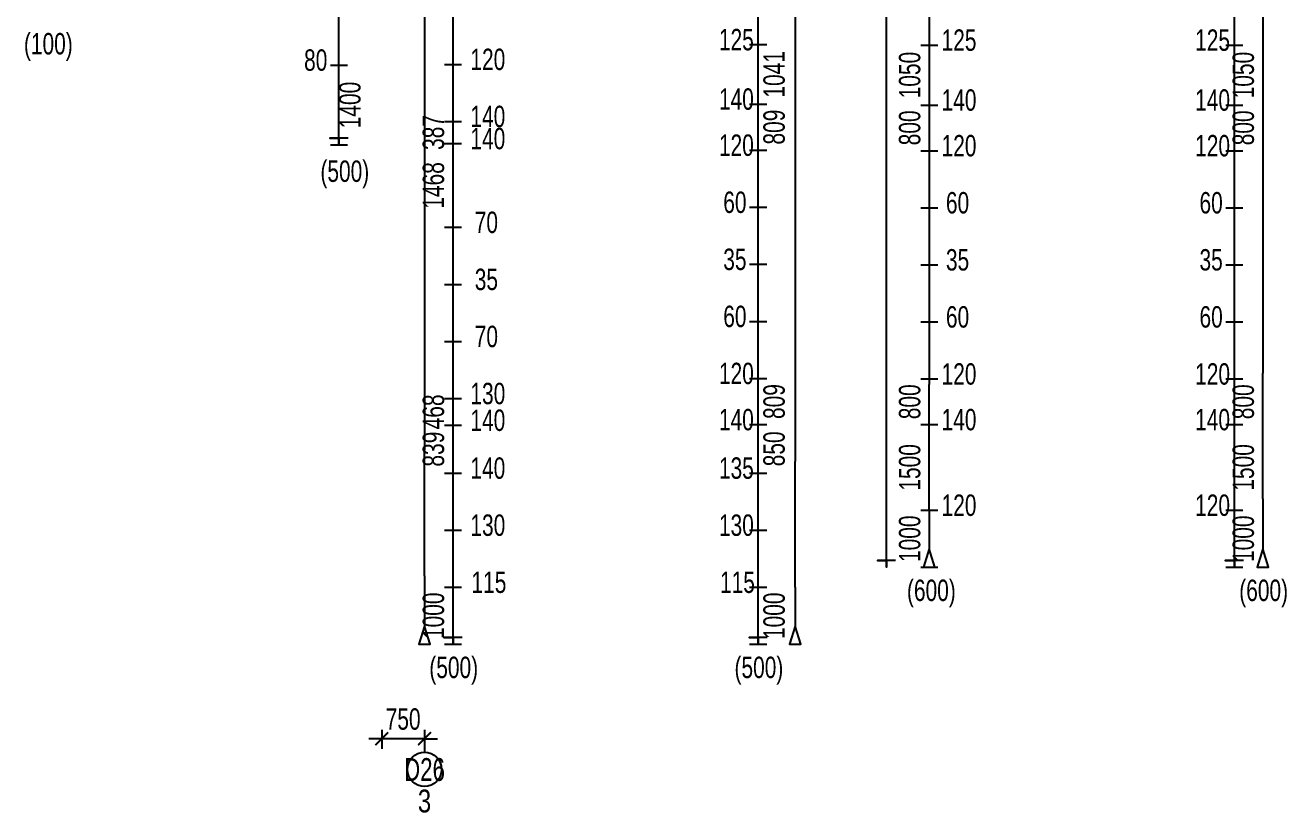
# Model space of a CAD drawing. Header units: millimetres. Extents: x 4465111 to 4895522, y 2166116 to 2541221.
# Drawn here: x 4642980 to 4665099, y 2214488 to 2228288 of the extents above; entities that cross this region are included whole.
import ezdxf
from ezdxf.enums import TextEntityAlignment as Align

# ---------------------------------------------------------------- set-up
doc = ezdxf.new("R2010")
doc.units = ezdxf.units.MM
doc.header["$LTSCALE"] = 50
doc.header["$MEASUREMENT"] = 0
doc.layers.get('DEFPOINTS').update_dxf_attribs({"lineweight": 9})
for name, color, linetype in [('BREAK_LINE', 7, 'Continuous'), ('KCS_TEXT', 2, 'Continuous'), ('S- Border', 6, 'Continuous'), ('SP-Reinforcement', 4, 'Continuous')]:
    doc.layers.add(name, color=color, linetype=linetype)
doc.layers.add('Current_plane_Tendon', color=7, linetype='Continuous', true_color=0xab0000)
doc.layers.add('S-dims', color=8, linetype='Continuous', lineweight=15)
doc.layers.add('S-text', color=3, linetype='Continuous', lineweight=20)
doc.styles.add('KCS_BIGTEXT', font='arial.ttf', dxfattribs={"width": 0.75})
doc.styles.add('KCS_SMTEXT', font='arial.ttf', dxfattribs={"width": 0.7})
doc.dimstyles.new('KCS_DIM150', dxfattribs={"dimscale": 150, "dimtxt": 2.5, "dimasz": 1.5, "dimexe": 1.2, "dimexo": 0, "dimgap": 1, "dimtad": 1, "dimdec": 0, "dimzin": 0, "dimdsep": 46, "dimtxsty": 'KCS_SMTEXT', "dimblk": 'ARCHTICK', "dimcen": 0, "dimdle": 1, "dimclrd": 1, "dimclre": 1, "dimclrt": 2, "dimadec": 0, "dimazin": 0, "dimtfac": 1, "dimtdec": 0, "dimtix": 1, "dimtmove": 2, "dimatfit": 3, "dimfxl": 1, "dimtolj": 1, "dimtzin": 0, "dimarcsym": 0})
doc.dimstyles.new('KCS_DIM150A', dxfattribs={"dimscale": 150, "dimtxt": 2.5, "dimasz": 3, "dimexe": 1.2, "dimexo": 0, "dimgap": 1, "dimtad": 1, "dimdec": 0, "dimzin": 0, "dimdsep": 46, "dimtxsty": 'KCS_SMTEXT', "dimblk": 'ARCHTICK', "dimcen": 0, "dimdle": 1, "dimse1": 1, "dimse2": 1, "dimsd1": 1, "dimsd2": 1, "dimclrd": 1, "dimclre": 1, "dimclrt": 3, "dimadec": 0, "dimazin": 0, "dimtfac": 1, "dimtdec": 0, "dimtix": 1, "dimtmove": 2, "dimatfit": 3, "dimfxl": 1, "dimtolj": 1, "dimtzin": 0, "dimarcsym": 0})

# ---------------------------------------------------------------- blocks, each defined once
blk = doc.blocks.new('*U235')
at = {"layer": 'S- Border'}
blk.add_lwpolyline([(0, 0), (392, 0)], dxfattribs=at)
blk.add_circle((692, 0), 300, dxfattribs=at)
at = {"layer": 'SP-Reinforcement'}
for points in [[(-25680, -160), (-25680, 160), (-25680, 0), (-25800, 0), (-4904, 0)], [(-2700, 0), (-4904, 0)], [(-2700, 0), (-2020, 0), (-1700, 100), (-1700, -100), (-2020, 0)]]:
    blk.add_lwpolyline(points, dxfattribs=at)
at = {"layer": 'S-text', "style": 'KCS_BIGTEXT', "width": 0.75}
blk.add_attdef('COUNT', text='', height=400, rotation=270, dxfattribs=at).set_placement((1646, 0), align=Align.MIDDLE_CENTER)
blk = doc.blocks.new('*U251')
at = {"layer": 'S- Border'}
blk.add_lwpolyline([(0, 0), (392, 0)], dxfattribs=at)
blk.add_circle((692, 0), 300, dxfattribs=at)
at = {"layer": 'SP-Reinforcement'}
for points in [[(-24800, 0), (-25480, 0), (-25800, 100), (-25800, -100), (-25480, 0)], [(-24800, 0), (-22597, 0)], [(-1820, -160), (-1820, 160), (-1820, 0), (-1700, 0), (-22597, 0)]]:
    blk.add_lwpolyline(points, dxfattribs=at)
at = {"layer": 'S-text', "style": 'KCS_BIGTEXT', "width": 0.75}
blk.add_attdef('COUNT', text='', height=400, rotation=270, dxfattribs=at).set_placement((1646, 0), align=Align.MIDDLE_CENTER)
blk = doc.blocks.new('*U249')
at = {"layer": 'S- Border'}
blk.add_lwpolyline([(0, 0), (392, 0)], dxfattribs=at)
blk.add_circle((692, 0), 300, dxfattribs=at)
at = {"layer": 'SP-Reinforcement'}
for points in [[(-27030, -160), (-27030, 160), (-27030, 0), (-27150, 0), (-5104, 0)], [(-2900, 0), (-5104, 0)], [(-2900, 0), (-2020, 0), (-1700, 100), (-1700, -100), (-2020, 0)]]:
    blk.add_lwpolyline(points, dxfattribs=at)
at = {"layer": 'S-text', "style": 'KCS_BIGTEXT', "width": 0.75}
blk.add_attdef('COUNT', text='', height=400, rotation=270, dxfattribs=at).set_placement((1646, 0), align=Align.MIDDLE_CENTER)
blk = doc.blocks.new('*U232')
at = {"layer": 'S- Border'}
blk.add_lwpolyline([(0, 0), (392, 0)], dxfattribs=at)
blk.add_circle((692, 0), 300, dxfattribs=at)
at = {"layer": 'SP-Reinforcement'}
for points in [[(-27030, -160), (-27030, 160), (-27030, 0), (-27150, 0), (-4904, 0)], [(-2700, 0), (-4904, 0)], [(-2700, 0), (-2020, 0), (-1700, 100), (-1700, -100), (-2020, 0)]]:
    blk.add_lwpolyline(points, dxfattribs=at)
at = {"layer": 'S-text', "style": 'KCS_BIGTEXT', "width": 0.75}
blk.add_attdef('COUNT', text='', height=400, rotation=270, dxfattribs=at).set_placement((1646, 0), align=Align.MIDDLE_CENTER)
blk = doc.blocks.new('*U223')
at = {"layer": 'S- Border'}
blk.add_lwpolyline([(0, 0), (392, 0)], dxfattribs=at)
blk.add_circle((692, 0), 300, dxfattribs=at)
at = {"layer": 'SP-Reinforcement'}
for points in [[(-24600, 0), (-25480, 0), (-25800, 100), (-25800, -100), (-25480, 0)], [(-24600, 0), (-22397, 0)], [(-1820, -160), (-1820, 160), (-1820, 0), (-1700, 0), (-22397, 0)]]:
    blk.add_lwpolyline(points, dxfattribs=at)
at = {"layer": 'S-text', "style": 'KCS_BIGTEXT', "width": 0.75}
blk.add_attdef('COUNT', text='', height=400, rotation=270, dxfattribs=at).set_placement((1646, 0), align=Align.MIDDLE_CENTER)
blk = doc.blocks.new('*U250')
at = {"layer": 'S- Border'}
blk.add_lwpolyline([(0, 0), (392, 0)], dxfattribs=at)
blk.add_circle((692, 0), 300, dxfattribs=at)
at = {"layer": 'SP-Reinforcement'}
for points in [[(-25680, -160), (-25680, 160), (-25680, 0), (-25800, 0), (-5104, 0)], [(-2900, 0), (-5104, 0)], [(-2900, 0), (-2020, 0), (-1700, 100), (-1700, -100), (-2020, 0)]]:
    blk.add_lwpolyline(points, dxfattribs=at)
at = {"layer": 'S-text', "style": 'KCS_BIGTEXT', "width": 0.75}
blk.add_attdef('COUNT', text='', height=400, rotation=270, dxfattribs=at).set_placement((1646, 0), align=Align.MIDDLE_CENTER)
blk = doc.blocks.new('*U248')
at = {"layer": 'S- Border'}
blk.add_lwpolyline([(0, 0), (392, 0)], dxfattribs=at)
blk.add_circle((692, 0), 300, dxfattribs=at)
at = {"layer": 'SP-Reinforcement'}
for points in [[(-26150, 0), (-26830, 0), (-27150, 100), (-27150, -100), (-26830, 0)], [(-26150, 0), (-23947, 0)], [(-1820, -160), (-1820, 160), (-1820, 0), (-1700, 0), (-23947, 0)]]:
    blk.add_lwpolyline(points, dxfattribs=at)
at = {"layer": 'S-text', "style": 'KCS_BIGTEXT', "width": 0.75}
blk.add_attdef('COUNT', text='', height=400, rotation=270, dxfattribs=at).set_placement((1646, 0), align=Align.MIDDLE_CENTER)
blk = doc.blocks.new('*U231')
at = {"layer": 'S- Border'}
blk.add_lwpolyline([(0, 0), (392, 0)], dxfattribs=at)
blk.add_circle((692, 0), 300, dxfattribs=at)
at = {"layer": 'SP-Reinforcement'}
for points in [[(-18280, -160), (-18280, 160), (-18280, 0), (-18400, 0), (-4904, 0)], [(-2700, 0), (-4904, 0)], [(-2700, 0), (-2020, 0), (-1700, 100), (-1700, -100), (-2020, 0)]]:
    blk.add_lwpolyline(points, dxfattribs=at)
at = {"layer": 'S-text', "style": 'KCS_BIGTEXT', "width": 0.75}
blk.add_attdef('COUNT', text='', height=400, rotation=270, dxfattribs=at).set_placement((1646, 0), align=Align.MIDDLE_CENTER)
blk = doc.blocks.new('*U229')
at = {"layer": 'S- Border'}
blk.add_lwpolyline([(0, 0), (-392, 0)], dxfattribs=at)
blk.add_circle((-692, 0), 300, dxfattribs=at)
at = {"layer": 'SP-Reinforcement'}
for points in [[(2700, 0), (1820, 0), (1500, 100), (1500, -100), (1820, 0)], [(2700, 0), (4904, 0)], [(26830, -160), (26830, 160), (26830, 0), (26950, 0), (4904, 0)]]:
    blk.add_lwpolyline(points, dxfattribs=at)
at = {"layer": 'S-text', "style": 'KCS_BIGTEXT', "width": 0.75}
blk.add_attdef('COUNT', text='', height=400, rotation=270, dxfattribs=at).set_placement((-1246, 0), align=Align.MIDDLE_CENTER)
blk = doc.blocks.new('_ArchTick')
at = {"color": 0, "linetype": 'ByBlock', "const_width": 0.15}
blk.add_lwpolyline([(-0.5, -0.5), (0.5, 0.5)], dxfattribs=at)
blk = doc.blocks.new('*D72')
at = {"layer": 'DEFPOINTS', "color": 0, "transparency": 16777216}
for p in [(4634966, 2299218, 0), (4635716, 2299218), (4634966, 2299064)]:
    blk.add_point(p, dxfattribs=at)
at = {"layer": 'S-dims', "color": 1, "lineweight": -2, "transparency": 16777216}
for p, q in [((4634966, 2299218), (4634966, 2298884)), ((4635716, 2299218), (4635716, 2298884)), ((4634966, 2299064), (4634741, 2299064)), ((4635716, 2299064), (4634966, 2299064)), ((4635716, 2299064), (4635941, 2299064))]:
    blk.add_line(p, q, dxfattribs=at)
at = {"layer": 'S-dims', "color": 1, "lineweight": -2, "transparency": 16777216, "xscale": 225, "yscale": 225, "zscale": 225}
blk.add_blockref('_ArchTick', (4634966, 2299064), dxfattribs=at)
at = {"layer": 'S-dims', "color": 1, "lineweight": -2, "transparency": 16777216, "xscale": 225, "yscale": 225, "zscale": 225, "rotation": 180}
blk.add_blockref('_ArchTick', (4635716, 2299064), dxfattribs=at)
at = {"layer": 'S-dims', "color": 2, "transparency": 16777216, "insert": (4635341, 2299406), "char_height": 375, "attachment_point": 5, "style": 'KCS_SMTEXT'}
blk.add_mtext('\\A1;750', dxfattribs=at)
blk = doc.blocks.new('*D97')
at = {"layer": 'DEFPOINTS', "color": 0, "transparency": 16777216}
for p in [(4634366, 2310868, 80), (4634516, 2309468, 0), (4634751, 2309468)]:
    blk.add_point(p, dxfattribs=at)
at = {"layer": 'S-dims', "color": 3, "transparency": 16777216, "insert": (4634409, 2310168), "char_height": 375, "attachment_point": 5, "rotation": 90, "style": 'KCS_SMTEXT'}
blk.add_mtext('\\A1;1400', dxfattribs=at)
blk = doc.blocks.new('*D101')
at = {"layer": 'DEFPOINTS', "color": 0, "transparency": 16777216}
for p in [(4636416, 2309881, 0), (4636216, 2309493), (4636416, 2309493, 0)]:
    blk.add_point(p, dxfattribs=at)
at = {"layer": 'S-dims', "color": 3, "transparency": 16777216, "insert": (4635874, 2309687), "char_height": 375, "attachment_point": 5, "rotation": 90, "style": 'KCS_SMTEXT'}
blk.add_mtext('\\A1;387', dxfattribs=at)
blk = doc.blocks.new('*D102')
at = {"layer": 'DEFPOINTS', "color": 0, "transparency": 16777216}
for p in [(4636416, 2309493, 0), (4636216, 2308025), (4636416, 2308025, 0)]:
    blk.add_point(p, dxfattribs=at)
at = {"layer": 'S-dims', "color": 3, "transparency": 16777216, "insert": (4635874, 2308759), "char_height": 375, "attachment_point": 5, "rotation": 90, "style": 'KCS_SMTEXT'}
blk.add_mtext('\\A1;1468', dxfattribs=at)
blk = doc.blocks.new('*D103')
at = {"layer": 'DEFPOINTS', "color": 0, "transparency": 16777216}
for p in [(4636416, 2305025, 0), (4636216, 2304557), (4636366, 2304557, 140)]:
    blk.add_point(p, dxfattribs=at)
at = {"layer": 'S-dims', "color": 3, "transparency": 16777216, "insert": (4635874, 2304791), "char_height": 375, "attachment_point": 5, "rotation": 90, "style": 'KCS_SMTEXT'}
blk.add_mtext('\\A1;468', dxfattribs=at)
blk = doc.blocks.new('*D104')
at = {"layer": 'DEFPOINTS', "color": 0, "transparency": 16777216}
for p in [(4636366, 2304557, 140), (4636216, 2303718), (4636366, 2303718, 0)]:
    blk.add_point(p, dxfattribs=at)
at = {"layer": 'S-dims', "color": 3, "transparency": 16777216, "insert": (4635874, 2304138), "char_height": 375, "attachment_point": 5, "rotation": 90, "style": 'KCS_SMTEXT'}
blk.add_mtext('\\A1;839', dxfattribs=at)
blk = doc.blocks.new('*D105')
at = {"layer": 'DEFPOINTS', "color": 0, "transparency": 16777216}
for p in [(4636454, 2301718, 0), (4636066, 2300718, 500), (4636216, 2300718)]:
    blk.add_point(p, dxfattribs=at)
at = {"layer": 'S-dims', "color": 3, "transparency": 16777216, "insert": (4635874, 2301218), "char_height": 375, "attachment_point": 5, "rotation": 90, "style": 'KCS_SMTEXT'}
blk.add_mtext('\\A1;1000', dxfattribs=at)
blk = doc.blocks.new('*D109')
at = {"layer": 'DEFPOINTS', "color": 0, "transparency": 16777216}
for p in [(4641866, 2311227, 0), (4641716, 2310185, 140), (4642188, 2310185)]:
    blk.add_point(p, dxfattribs=at)
at = {"layer": 'S-dims', "color": 3, "transparency": 16777216, "insert": (4641847, 2310706), "char_height": 375, "attachment_point": 5, "rotation": 90, "style": 'KCS_SMTEXT'}
blk.add_mtext('\\A1;1041', dxfattribs=at)
blk = doc.blocks.new('*D110')
at = {"layer": 'DEFPOINTS', "color": 0, "transparency": 16777216}
for p in [(4641716, 2310185, 140), (4641866, 2309377, 0), (4642188, 2309377)]:
    blk.add_point(p, dxfattribs=at)
at = {"layer": 'S-dims', "color": 3, "transparency": 16777216, "insert": (4641847, 2309781), "char_height": 375, "attachment_point": 5, "rotation": 90, "style": 'KCS_SMTEXT'}
blk.add_mtext('\\A1;809', dxfattribs=at)
blk = doc.blocks.new('*D111')
at = {"layer": 'DEFPOINTS', "color": 0, "transparency": 16777216}
for p in [(4641824, 2305377, 0), (4641866, 2304568, 0), (4642188, 2304568)]:
    blk.add_point(p, dxfattribs=at)
at = {"layer": 'S-dims', "color": 3, "transparency": 16777216, "insert": (4641847, 2304972), "char_height": 375, "attachment_point": 5, "rotation": 90, "style": 'KCS_SMTEXT'}
blk.add_mtext('\\A1;809', dxfattribs=at)
blk = doc.blocks.new('*D112')
at = {"layer": 'DEFPOINTS', "color": 0, "transparency": 16777216}
for p in [(4641866, 2304568, 0), (4641866, 2303718, 0), (4642188, 2303718)]:
    blk.add_point(p, dxfattribs=at)
at = {"layer": 'S-dims', "color": 3, "transparency": 16777216, "insert": (4641847, 2304143), "char_height": 375, "attachment_point": 5, "rotation": 90, "style": 'KCS_SMTEXT'}
blk.add_mtext('\\A1;850', dxfattribs=at)
blk = doc.blocks.new('*D113')
at = {"layer": 'DEFPOINTS', "color": 0, "transparency": 16777216}
for p in [(4641866, 2301718, 0), (4641866, 2300718, 0), (4642188, 2300718)]:
    blk.add_point(p, dxfattribs=at)
at = {"layer": 'S-dims', "color": 3, "transparency": 16777216, "insert": (4641847, 2301218), "char_height": 375, "attachment_point": 5, "rotation": 90, "style": 'KCS_SMTEXT'}
blk.add_mtext('\\A1;1000', dxfattribs=at)
blk = doc.blocks.new('*D117')
at = {"layer": 'DEFPOINTS', "color": 0, "transparency": 16777216}
for p in [(4644716, 2311218, 125), (4644566, 2310168), (4644716, 2310168, 0)]:
    blk.add_point(p, dxfattribs=at)
at = {"layer": 'S-dims', "color": 3, "transparency": 16777216, "insert": (4644224, 2310693), "char_height": 375, "attachment_point": 5, "rotation": 90, "style": 'KCS_SMTEXT'}
blk.add_mtext('\\A1;1050', dxfattribs=at)
blk = doc.blocks.new('*D118')
at = {"layer": 'DEFPOINTS', "color": 0, "transparency": 16777216}
for p in [(4644716, 2310168, 0), (4644566, 2309368), (4644751, 2309368, 0)]:
    blk.add_point(p, dxfattribs=at)
at = {"layer": 'S-dims', "color": 3, "transparency": 16777216, "insert": (4644224, 2309768), "char_height": 375, "attachment_point": 5, "rotation": 90, "style": 'KCS_SMTEXT'}
blk.add_mtext('\\A1;800', dxfattribs=at)
blk = doc.blocks.new('*D119')
at = {"layer": 'DEFPOINTS', "color": 0, "transparency": 16777216}
for p in [(4644716, 2305368, 120), (4644566, 2304568), (4644716, 2304568, 0)]:
    blk.add_point(p, dxfattribs=at)
at = {"layer": 'S-dims', "color": 3, "transparency": 16777216, "insert": (4644224, 2304968), "char_height": 375, "attachment_point": 5, "rotation": 90, "style": 'KCS_SMTEXT'}
blk.add_mtext('\\A1;800', dxfattribs=at)
blk = doc.blocks.new('*D120')
at = {"layer": 'DEFPOINTS', "color": 0, "transparency": 16777216}
for p in [(4644716, 2304568, 0), (4644566, 2303068), (4644716, 2303068, 0)]:
    blk.add_point(p, dxfattribs=at)
at = {"layer": 'S-dims', "color": 3, "transparency": 16777216, "insert": (4644224, 2303818), "char_height": 375, "attachment_point": 5, "rotation": 90, "style": 'KCS_SMTEXT'}
blk.add_mtext('\\A1;1500', dxfattribs=at)
blk = doc.blocks.new('*D121')
at = {"layer": 'DEFPOINTS', "color": 0, "transparency": 16777216}
for p in [(4644716, 2303068, 0), (4644566, 2302068), (4644659, 2302068, 0)]:
    blk.add_point(p, dxfattribs=at)
at = {"layer": 'S-dims', "color": 3, "transparency": 16777216, "insert": (4644224, 2302568), "char_height": 375, "attachment_point": 5, "rotation": 90, "style": 'KCS_SMTEXT'}
blk.add_mtext('\\A1;1000', dxfattribs=at)
blk = doc.blocks.new('*D125')
at = {"layer": 'DEFPOINTS', "color": 0, "transparency": 16777216}
for p in [(4650284, 2311218, 0), (4650284, 2310168, 0), (4650416, 2310168)]:
    blk.add_point(p, dxfattribs=at)
at = {"layer": 'S-dims', "color": 3, "transparency": 16777216, "insert": (4650074, 2310693), "char_height": 375, "attachment_point": 5, "rotation": 90, "style": 'KCS_SMTEXT'}
blk.add_mtext('\\A1;1050', dxfattribs=at)
blk = doc.blocks.new('*D126')
at = {"layer": 'DEFPOINTS', "color": 0, "transparency": 16777216}
for p in [(4650284, 2310168, 0), (4650216, 2309368, 0), (4650416, 2309368)]:
    blk.add_point(p, dxfattribs=at)
at = {"layer": 'S-dims', "color": 3, "transparency": 16777216, "insert": (4650074, 2309768), "char_height": 375, "attachment_point": 5, "rotation": 90, "style": 'KCS_SMTEXT'}
blk.add_mtext('\\A1;800', dxfattribs=at)
blk = doc.blocks.new('*D127')
at = {"layer": 'DEFPOINTS', "color": 0, "transparency": 16777216}
for p in [(4650216, 2305368, 0), (4650216, 2304568, 0), (4650416, 2304568)]:
    blk.add_point(p, dxfattribs=at)
at = {"layer": 'S-dims', "color": 3, "transparency": 16777216, "insert": (4650074, 2304968), "char_height": 375, "attachment_point": 5, "rotation": 90, "style": 'KCS_SMTEXT'}
blk.add_mtext('\\A1;800', dxfattribs=at)
blk = doc.blocks.new('*D128')
at = {"layer": 'DEFPOINTS', "color": 0, "transparency": 16777216}
for p in [(4650216, 2304568, 0), (4650216, 2303068, 0), (4650416, 2303068)]:
    blk.add_point(p, dxfattribs=at)
at = {"layer": 'S-dims', "color": 3, "transparency": 16777216, "insert": (4650074, 2303818), "char_height": 375, "attachment_point": 5, "rotation": 90, "style": 'KCS_SMTEXT'}
blk.add_mtext('\\A1;1500', dxfattribs=at)
blk = doc.blocks.new('*D129')
at = {"layer": 'DEFPOINTS', "color": 0, "transparency": 16777216}
for p in [(4650216, 2303068, 0), (4650252, 2302068, 0), (4650416, 2302068)]:
    blk.add_point(p, dxfattribs=at)
at = {"layer": 'S-dims', "color": 3, "transparency": 16777216, "insert": (4650074, 2302568), "char_height": 375, "attachment_point": 5, "rotation": 90, "style": 'KCS_SMTEXT'}
blk.add_mtext('\\A1;1000', dxfattribs=at)
blk = doc.blocks.new('T4- Cap doc')
at = {"color": 5, "linetype": 'Continuous'}
for points, elevation in [([(4641415.8, 2311226.7), (4641715.8, 2311226.7)], 125), ([(4644415.8, 2311218.1), (4644715.8, 2311218.1)], 125), ([(4649765.8, 2311218.1), (4650065.8, 2311218.1)], 125), ([(4634065.8, 2310868.1), (4634365.8, 2310868.1)], 80), ([(4636065.8, 2310880.6), (4636365.8, 2310880.6)], 120), ([(4641415.8, 2310185.4), (4641715.8, 2310185.4)], 140), ([(4644415.8, 2310168.1), (4644715.8, 2310168.1)], 140), ([(4649765.8, 2310168.1), (4650065.8, 2310168.1)], 140), ([(4636065.8, 2309880.6), (4636365.8, 2309880.6)], 140), ([(4636065.8, 2309493.1), (4636365.8, 2309493.1)], 140), ([(4634065.8, 2309468.1), (4634365.8, 2309468.1)], 500), ([(4641415.8, 2309376.7), (4641715.8, 2309376.7)], 120), ([(4644415.8, 2309368.1), (4644715.8, 2309368.1)], 120), ([(4649765.8, 2309368.1), (4650065.8, 2309368.1)], 120), ([(4641415.8, 2308376.7), (4641715.8, 2308376.7)], 60), ([(4644415.8, 2308368.1), (4644715.8, 2308368.1)], 60), ([(4649765.8, 2308368.1), (4650065.8, 2308368.1)], 60), ([(4636065.8, 2308025.1), (4636365.8, 2308025.1)], 70), ([(4641415.8, 2307376.7), (4641715.8, 2307376.7)], 35), ([(4644415.8, 2307368.1), (4644715.8, 2307368.1)], 35), ([(4649765.8, 2307368.1), (4650065.8, 2307368.1)], 35), ([(4636065.8, 2307025.1), (4636365.8, 2307025.1)], 35), ([(4641415.8, 2306376.7), (4641715.8, 2306376.7)], 60), ([(4644415.8, 2306368.1), (4644715.8, 2306368.1)], 60), ([(4649765.8, 2306368.1), (4650065.8, 2306368.1)], 60), ([(4636065.8, 2306025.1), (4636365.8, 2306025.1)], 70), ([(4641415.8, 2305376.7), (4641715.8, 2305376.7)], 120), ([(4644415.8, 2305368.1), (4644715.8, 2305368.1)], 120), ([(4649765.8, 2305368.1), (4650065.8, 2305368.1)], 120), ([(4636065.8, 2305025.1), (4636365.8, 2305025.1)], 130), ([(4636065.8, 2304557.1), (4636365.8, 2304557.1)], 140), ([(4641415.8, 2304568.1), (4641715.8, 2304568.1)], 140), ([(4644415.8, 2304568.1), (4644715.8, 2304568.1)], 140), ([(4649765.8, 2304568.1), (4650065.8, 2304568.1)], 140), ([(4636065.8, 2303718.1), (4636365.8, 2303718.1)], 140), ([(4641415.8, 2303718.1), (4641715.8, 2303718.1)], 135), ([(4644415.8, 2303068.1), (4644715.8, 2303068.1)], 120), ([(4649765.8, 2303068.1), (4650065.8, 2303068.1)], 120), ([(4636065.8, 2302718.1), (4636365.8, 2302718.1)], 130), ([(4641415.8, 2302718.1), (4641715.8, 2302718.1)], 130), ([(4644415.8, 2302068.1), (4644715.8, 2302068.1)], 600), ([(4649765.8, 2302068.1), (4650065.8, 2302068.1)], 600), ([(4636065.8, 2301718.1), (4636365.8, 2301718.1)], 115), ([(4641415.8, 2301718.1), (4641715.8, 2301718.1)], 115), ([(4636065.8, 2300718.1), (4636365.8, 2300718.1)], 500), ([(4641415.8, 2300718.1), (4641715.8, 2300718.1)], 500)]:
    blk.add_lwpolyline(points, dxfattribs=dict(at, elevation=elevation))
at = {"layer": 'Current_plane_Tendon'}
ref = blk.add_blockref('*U231', (4634215.8, 2327868.4), dxfattribs=dict(at, rotation=90))
ref.add_attrib('COUNT', '3', dxfattribs={"layer": 'S-text', "height": 400, "style": 'KCS_BIGTEXT', "width": 0.75}).set_placement((4634215.8, 2329119.9), align=Align.MIDDLE_CENTER)
ref = blk.add_blockref('*U232', (4636215.8, 2327868.4), dxfattribs=dict(at, rotation=90))
ref.add_attrib('COUNT', '2', dxfattribs={"layer": 'S-text', "height": 400, "style": 'KCS_BIGTEXT', "width": 0.75}).set_placement((4636215.8, 2329112.8), align=Align.MIDDLE_CENTER)
ref = blk.add_blockref('*U249', (4641565.8, 2327868.4, 0), dxfattribs=dict(at, rotation=90))
ref.add_attrib('COUNT', '2', dxfattribs={"layer": 'S-text', "height": 400, "style": 'KCS_BIGTEXT', "width": 0.75}).set_placement((4641565.8, 2329112.8, 0), align=Align.MIDDLE_CENTER)
ref = blk.add_blockref('*U248', (4642215.8, 2327868.4, 0), dxfattribs=dict(at, rotation=90))
ref.add_attrib('COUNT', '3', dxfattribs={"layer": 'S-text', "height": 400, "style": 'KCS_BIGTEXT', "width": 0.75}).set_placement((4642215.8, 2329119.9, 0), align=Align.MIDDLE_CENTER)
ref = blk.add_blockref('*U250', (4643815.8, 2327868.4, 0), dxfattribs=dict(at, rotation=90))
ref.add_attrib('COUNT', '3', dxfattribs={"layer": 'S-text', "height": 400, "style": 'KCS_BIGTEXT', "width": 0.75}).set_placement((4643815.8, 2329119.9, 0), align=Align.MIDDLE_CENTER)
ref = blk.add_blockref('*U251', (4644565.8, 2327868.4, 0), dxfattribs=dict(at, rotation=90))
ref.add_attrib('COUNT', '2', dxfattribs={"layer": 'S-text', "height": 400, "style": 'KCS_BIGTEXT', "width": 0.75}).set_placement((4644565.8, 2329112.8, 0), align=Align.MIDDLE_CENTER)
ref = blk.add_blockref('*U235', (4649915.8, 2327868.4), dxfattribs=dict(at, rotation=90))
ref.add_attrib('COUNT', '2', dxfattribs={"layer": 'S-text', "height": 400, "style": 'KCS_BIGTEXT', "width": 0.75}).set_placement((4649915.8, 2329112.8), align=Align.MIDDLE_CENTER)
ref = blk.add_blockref('*U223', (4650415.8, 2327868.4), dxfattribs=dict(at, rotation=90))
ref.add_attrib('COUNT', '3', dxfattribs={"layer": 'S-text', "height": 400, "style": 'KCS_BIGTEXT', "width": 0.75}).set_placement((4650415.8, 2329119.9), align=Align.MIDDLE_CENTER)
at = {"layer": 'Current_plane_Tendon', "rotation": 90}
blk.add_blockref('*U229', (4635715.8, 2299217.7), dxfattribs=at).add_auto_attribs({'COUNT': '3'})
at = {"layer": 'KCS_TEXT', "style": 'KCS_SMTEXT', "width": 0.7}
for s, p in [('125', (4640877.7, 2311126.7, 125)), ('125', (4644781.7, 2311118.1, 125)), ('125', (4649227.7, 2311118.1, 125)), ('(100)', (4628692.2, 2311055.1, 100)), ('80', (4633603.9, 2310768.1, 80)), ('120', (4636520.2, 2310780.6, 120)), ('140', (4640877.7, 2310085.4, 140)), ('140', (4644781.7, 2310068.1, 140)), ('140', (4649227.7, 2310068.1, 140)), ('140', (4636520.2, 2309780.6, 140)), ('140', (4636520.2, 2309393.1, 140)), ('120', (4640877.7, 2309276.7, 120)), ('(500)', (4633890.5, 2308821.1, 500)), ('60', (4640953.9, 2308276.7, 60)), ('70', (4636596.4, 2307925.1, 70)), ('35', (4640953.9, 2307276.7, 35)), ('35', (4636596.4, 2306925.1, 35)), ('60', (4640953.9, 2306276.7, 60)), ('70', (4636596.4, 2305925.1, 70)), ('120', (4640877.7, 2305276.7, 120)), ('130', (4636520.2, 2304925.1, 130)), ('140', (4636520.2, 2304457.1, 140)), ('140', (4640877.7, 2304468.1, 140)), ('140', (4636520.2, 2303618.1, 140)), ('135', (4640877.7, 2303618.1, 135)), ('130', (4636520.2, 2302618.1, 130)), ('130', (4640877.7, 2302618.1, 130)), ('115', (4636539.3, 2301618.1, 115)), ('115', (4640896.8, 2301618.1, 115)), ('(500)', (4635800, 2300126.1, 500)), ('(500)', (4641151, 2300126.1, 500))]:
    blk.add_text(s, height=375, dxfattribs=at).set_placement(p)
for s, p in [('120', (4644781.7, 2309268.1, 120)), ('120', (4649227.7, 2309268.1, 120)), ('60', (4644857.9, 2308268.1, 60)), ('60', (4649303.9, 2308268.1, 60)), ('35', (4644857.9, 2307268.1, 35)), ('35', (4649303.9, 2307268.1, 35)), ('60', (4644857.9, 2306268.1, 60)), ('60', (4649303.9, 2306268.1, 60)), ('120', (4644781.7, 2305268.1, 120)), ('120', (4649227.7, 2305268.1, 120)), ('140', (4644781.7, 2304468.1, 140)), ('140', (4649227.7, 2304468.1, 140)), ('120', (4644781.7, 2302968.1, 120)), ('120', (4649227.7, 2302968.1, 120)), ('(600)', (4644175, 2301476.1, 600)), ('(600)', (4650001, 2301476.1, 600))]:
    blk.add_text(s, height=375, rotation=360, dxfattribs=at).set_placement(p)
blk.add_text('D26', height=400, dxfattribs=at).set_placement((4635715.8, 2298523.8), align=Align.MIDDLE_CENTER)
at = {"layer": 'S-dims'}
for base, p1, p2, picture, middle in [((4642188, 2310185.4), (4641865.8, 2311226.7, 0), (4641715.8, 2310185.4, 140), '*D109', (4641846.5, 2310706.1)), ((4644565.8, 2310168.1), (4644715.8, 2311218.1, 125), (4644715.8, 2310168.1, 0), '*D117', (4644224.3, 2310693.1)), ((4650415.8, 2310168.1), (4650284, 2311218.1, 0), (4650284, 2310168.1, 0), '*D125', (4650074.3, 2310693.1)), ((4634750.5, 2309468.1), (4634365.8, 2310868.1, 80), (4634515.8, 2309468.1, 0), '*D97', (4634409, 2310168.1)), ((4642188, 2309376.7), (4641715.8, 2310185.4, 140), (4641865.8, 2309376.7, 0), '*D110', (4641846.5, 2309781.1)), ((4644565.8, 2309368.1), (4644715.8, 2310168.1, 0), (4644751, 2309368.1, 0), '*D118', (4644224.3, 2309768.1)), ((4650415.8, 2309368.1), (4650284, 2310168.1, 0), (4650215.8, 2309368.1, 0), '*D126', (4650074.3, 2309768.1)), ((4636215.8036013, 2309493.0705995), (4636415.5, 2309880.5705995, -0.0000092), (4636415.5, 2309493.0705995, -0.0000092), '*D101', (4635874.2108318, 2309686.8205995)), ((4636215.8, 2308025.1), (4636415.5, 2309493.1, 0), (4636415.5, 2308025.1, 0), '*D102', (4635874.3, 2308759.1)), ((4642188, 2304568.1), (4641824, 2305376.7, 0), (4641865.8, 2304568.1, 0), '*D111', (4641846.5, 2304972.4)), ((4644565.8, 2304568.1), (4644715.8, 2305368.1, 120), (4644715.8, 2304568.1, 0), '*D119', (4644224.3, 2304968.1)), ((4650415.8, 2304568.1), (4650215.8, 2305368.1, 0), (4650215.8, 2304568.1, 0), '*D127', (4650074.3, 2304968.1)), ((4636215.8, 2304557.1), (4636415.5, 2305025.1, 0), (4636365.8, 2304557.1, 140), '*D103', (4635874.3, 2304791.1)), ((4636215.8, 2303718.1), (4636365.8, 2304557.1, 140), (4636365.8, 2303718.1, 0), '*D104', (4635874.2, 2304137.6)), ((4642188, 2303718.1), (4641865.8, 2304568.1, 0), (4641865.8, 2303718.1, 0), '*D112', (4641846.5, 2304143.1)), ((4644565.8, 2303068.1), (4644715.8, 2304568.1, 0), (4644715.8, 2303068.1, 0), '*D120', (4644224.3, 2303818.1)), ((4650415.8, 2303068.1), (4650215.8, 2304568.1, 0), (4650215.8, 2303068.1, 0), '*D128', (4650074.3, 2303818.1)), ((4644565.8, 2302068.1), (4644715.8, 2303068.1, 0), (4644658.5, 2302068.1, 0), '*D121', (4644224.3, 2302568.1)), ((4650415.8, 2302068.1), (4650215.8, 2303068.1, 0), (4650251.5, 2302068.1, 0), '*D129', (4650074.3, 2302568.1)), ((4636215.8, 2300718.1), (4636453.5, 2301718.1, 0), (4636065.8, 2300718.1, 500), '*D105', (4635874.3, 2301218.1)), ((4642188, 2300718.1), (4641865.8, 2301718.1, 0), (4641865.8, 2300718.1, 0), '*D113', (4641846.5, 2301218.1))]:
    dim = blk.add_linear_dim(base=base, p1=p1, p2=p2, angle=90, dimstyle='KCS_DIM150A', dxfattribs=at)
    dim.commit()
    dim.dimension.update_dxf_attribs({"geometry": picture, "text_midpoint": middle})
dim = blk.add_linear_dim(base=(4634965.8, 2299064.5), p1=(4635715.8, 2299217.7), p2=(4634965.8, 2299217.7, 0), dimstyle='KCS_DIM150', dxfattribs=at)
dim.commit()
dim.dimension.update_dxf_attribs({"geometry": '*D72', "text_midpoint": (4635340.8, 2299406)})

msp = doc.modelspace()

# ---------------------------------------------------------------- block references
at = {"layer": 'BREAK_LINE'}
msp.add_blockref('T4- Cap doc', (14264.7, -83278.3), dxfattribs=at)

doc.saveas('drawing.dxf')
